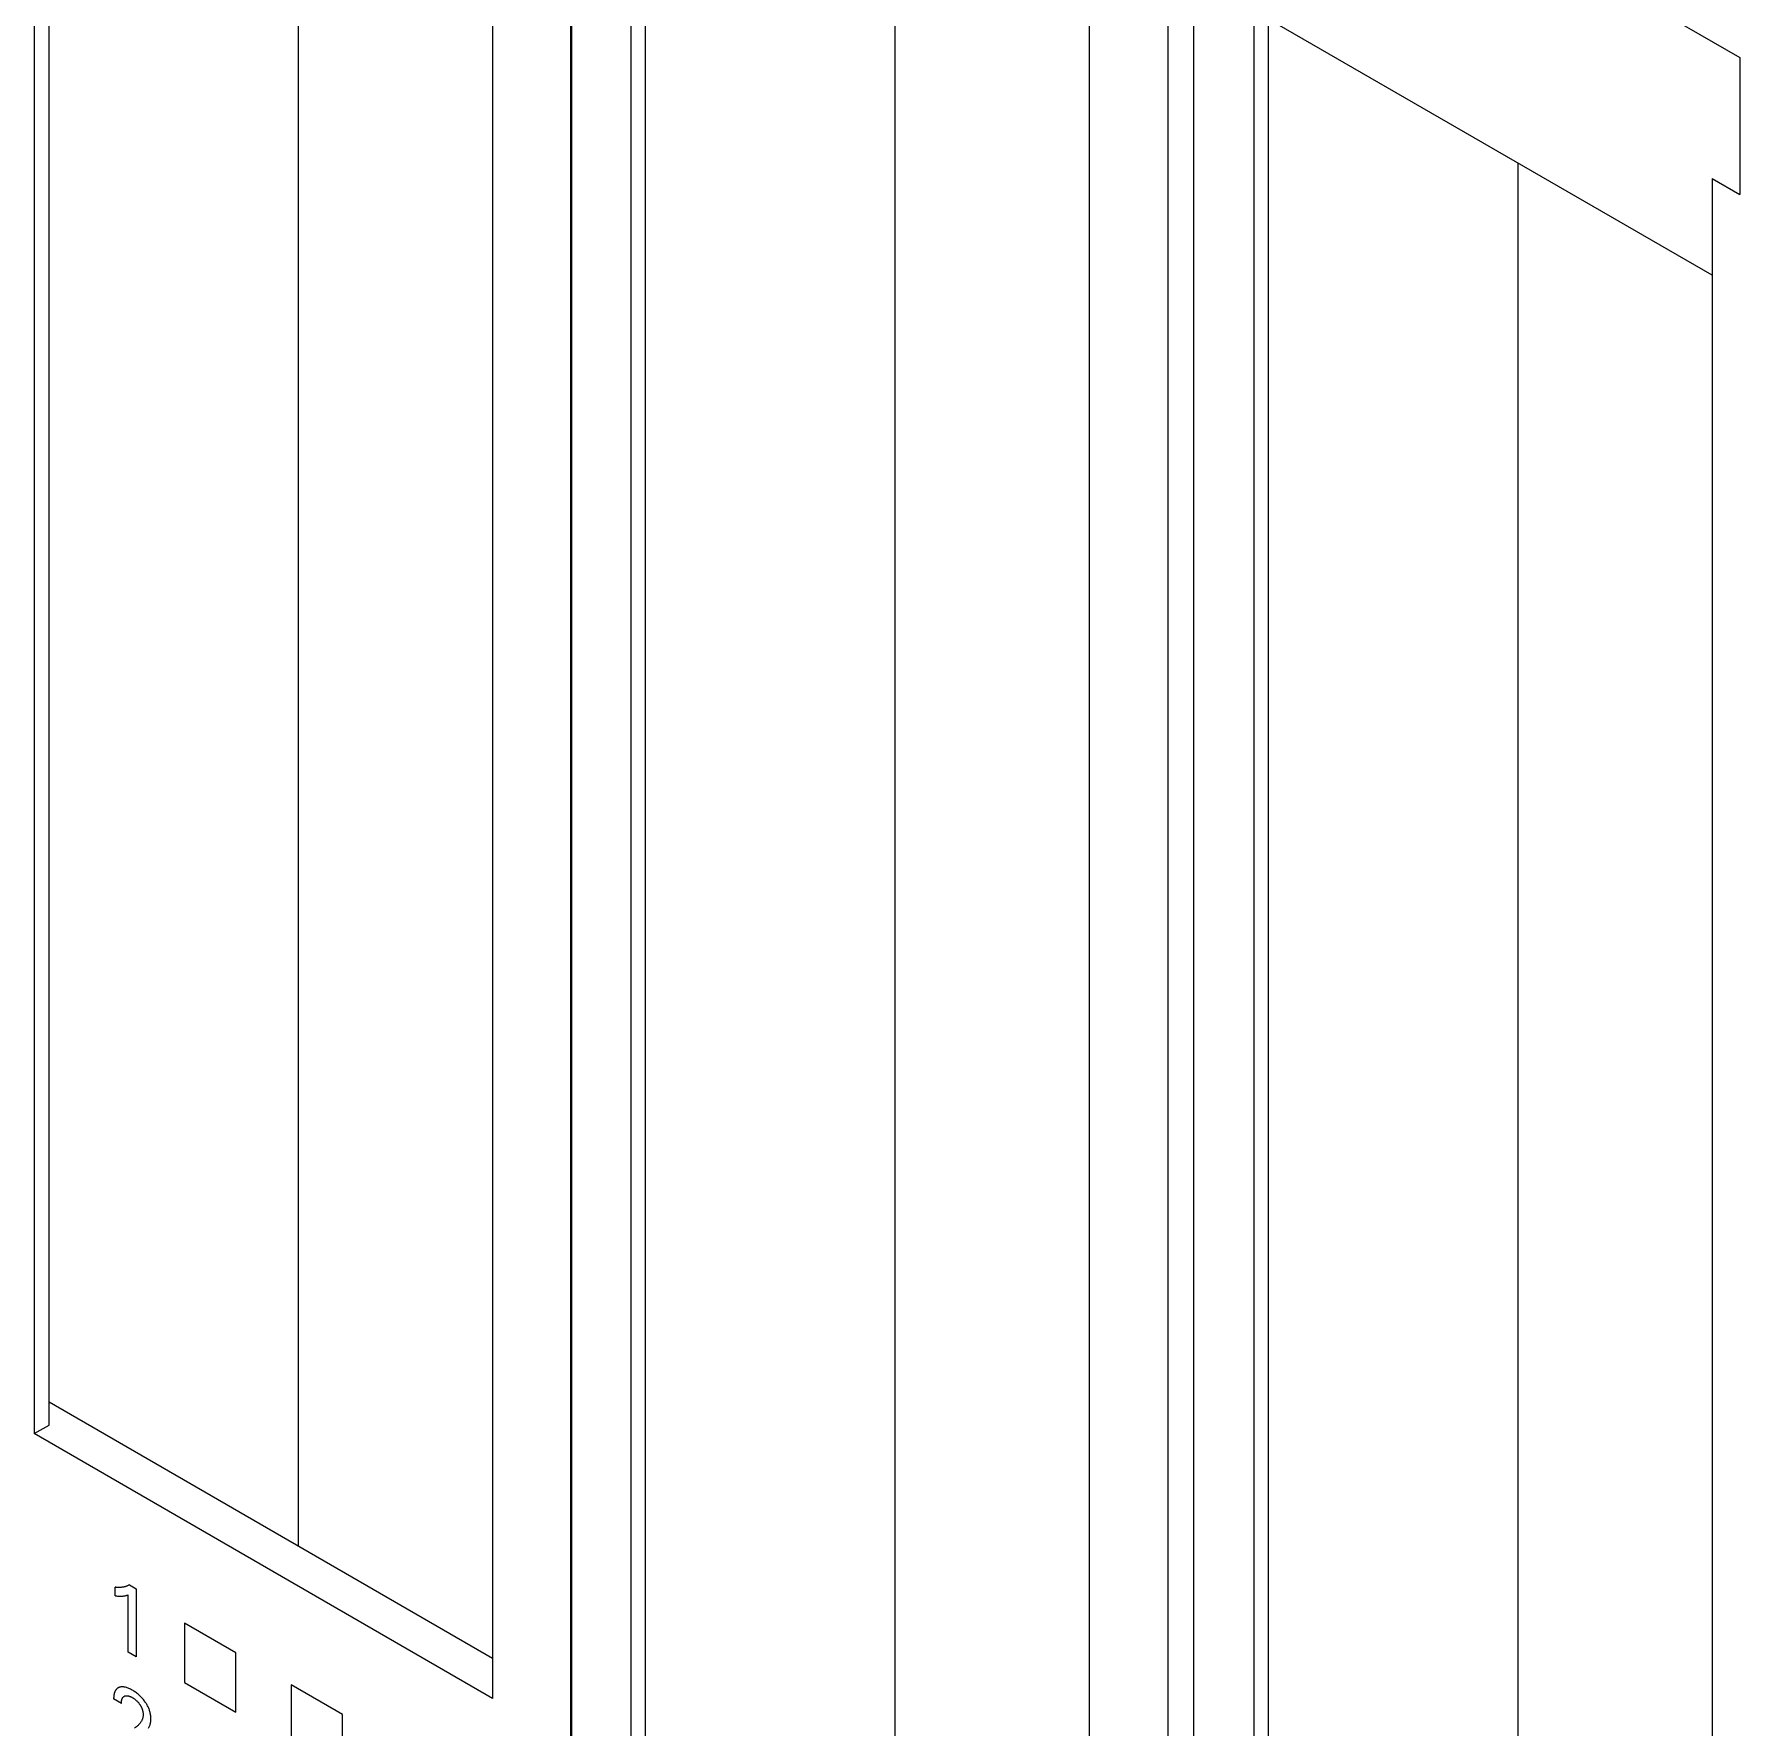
# Model space of a CAD drawing. Header units: inches. Extents: x 67578 to 72421, y -34894 to -31675.
# Drawn here: x 69698.29 to 69746.83, y -33382.01 to -33333.8 of the extents above; entities that cross this region are included whole.
import ezdxf

# ---------------------------------------------------------------- set-up
doc = ezdxf.new("R2010")
doc.units = ezdxf.units.IN
doc.header["$MEASUREMENT"] = 0

# ---------------------------------------------------------------- blocks, each defined once
blk = doc.blocks.new('ET200S')
at = {"lineweight": 0}
for p, q in [((76.1, 30.994), (76.1, -34.49)), ((76.122, -34.556), (76.122, 30.927)), ((86.794, -40.491), (86.794, 24.993)), ((87.243, 24.924), (87.243, -40.56)), ((66.506, 22.844), (66.506, -16.348)), ((66.772, -16.195), (66.772, 22.753)), ((71.231, 18.387), (71.231, -18.356)), ((74.708, 18.108), (74.708, -21.084)), ((77.177, 16.909), (77.177, -22.283)), ((77.444, -22.129), (77.444, 16.818)), ((87.826, 13.574), (97.018, 8.267)), ((81.903, 12.452), (81.903, -24.291)), ((85.38, 12.173), (85.38, -27.019)), ((88.321, 10.839), (88.321, -28.353)), ((88.587, -28.199), (88.587, 10.748)), ((96.523, 4.374), (88.587, 8.956)), ((97.018, 8.267), (97.018, 5.818)), ((93.046, 6.382), (93.046, -30.361)), ((96.523, 6.103), (96.523, -33.089)), ((96.523, 6.103), (97.018, 5.818)), ((66.772, -15.781), (74.708, -20.363)), ((66.506, -16.348), (66.772, -16.195)), ((74.708, -21.084), (66.506, -16.348)), ((67.955, -19.248), (67.955, -19.095)), ((67.965, -19.096), (67.955, -19.095)), ((67.974, -19.097), (67.965, -19.096)), ((67.983, -19.098), (67.974, -19.097)), ((67.993, -19.099), (67.983, -19.098)), ((68.002, -19.099), (67.993, -19.099)), ((68.011, -19.099), (68.002, -19.099)), ((68.02, -19.099), (68.011, -19.099)), ((68.029, -19.099), (68.02, -19.099)), ((68.038, -19.099), (68.029, -19.099)), ((68.047, -19.099), (68.038, -19.099)), ((68.056, -19.098), (68.047, -19.099)), ((68.065, -19.097), (68.056, -19.098)), ((68.073, -19.096), (68.065, -19.097)), ((68.082, -19.095), (68.073, -19.096)), ((68.09, -19.094), (68.082, -19.095)), ((68.099, -19.092), (68.09, -19.094)), ((68.107, -19.091), (68.099, -19.092)), ((68.115, -19.089), (68.107, -19.091)), ((68.124, -19.087), (68.115, -19.089)), ((68.132, -19.085), (68.124, -19.087)), ((68.14, -19.082), (68.132, -19.085)), ((68.148, -19.08), (68.14, -19.082)), ((68.156, -19.077), (68.148, -19.08)), ((68.164, -19.074), (68.156, -19.077)), ((68.172, -19.071), (68.164, -19.074)), ((68.179, -19.068), (68.172, -19.071)), ((68.187, -19.065), (68.179, -19.068)), ((68.195, -19.061), (68.187, -19.065)), ((68.202, -19.057), (68.195, -19.061)), ((68.209, -19.053), (68.202, -19.057)), ((68.209, -19.053), (68.33, -19.123)), ((68.33, -19.123), (68.33, -20.341)), ((67.955, -19.248), (67.968, -19.249)), ((67.968, -19.249), (67.982, -19.251)), ((67.982, -19.251), (67.995, -19.252)), ((67.995, -19.252), (68.008, -19.253)), ((68.008, -19.253), (68.02, -19.254)), ((68.02, -19.254), (68.03, -19.254)), ((68.03, -19.254), (68.039, -19.255)), ((68.039, -19.255), (68.049, -19.255)), ((68.049, -19.255), (68.058, -19.255)), ((68.058, -19.255), (68.067, -19.255)), ((68.067, -19.255), (68.077, -19.254)), ((68.077, -19.254), (68.085, -19.254)), ((68.085, -19.254), (68.093, -19.253)), ((68.093, -19.253), (68.1, -19.252)), ((68.1, -19.252), (68.108, -19.251)), ((68.108, -19.251), (68.116, -19.25)), ((68.116, -19.25), (68.124, -19.249)), ((68.124, -19.249), (68.13, -19.247)), ((68.13, -19.247), (68.137, -19.246)), ((68.137, -19.246), (68.144, -19.244)), ((68.144, -19.244), (68.151, -19.242)), ((68.151, -19.242), (68.158, -19.24)), ((68.158, -19.24), (68.165, -19.238)), ((68.165, -19.238), (68.176, -19.234)), ((68.176, -19.234), (68.188, -19.23)), ((68.188, -20.259), (68.188, -19.23)), ((70.112, -20.267), (69.193, -19.737)), ((69.193, -19.737), (69.193, -20.798)), ((68.33, -20.341), (68.188, -20.259)), ((70.112, -21.329), (70.112, -20.267)), ((67.93, -21.052), (67.929, -21.059)), ((67.931, -21.039), (67.93, -21.046)), ((67.93, -21.046), (67.93, -21.052)), ((67.932, -21.033), (67.931, -21.039)), ((67.933, -21.026), (67.932, -21.033)), ((67.934, -21.02), (67.933, -21.026)), ((67.935, -21.014), (67.934, -21.02)), ((67.936, -21.008), (67.935, -21.014)), ((67.937, -21.002), (67.936, -21.008)), ((67.939, -20.996), (67.937, -21.002)), ((67.94, -20.991), (67.939, -20.996)), ((67.942, -20.986), (67.94, -20.991)), ((67.944, -20.98), (67.942, -20.986)), ((67.945, -20.975), (67.944, -20.98)), ((67.947, -20.971), (67.945, -20.975)), ((67.949, -20.966), (67.947, -20.971)), ((67.951, -20.961), (67.949, -20.966)), ((67.953, -20.956), (67.951, -20.961)), ((67.955, -20.952), (67.953, -20.956)), ((67.958, -20.948), (67.955, -20.952)), ((67.96, -20.943), (67.958, -20.948)), ((67.963, -20.939), (67.96, -20.943)), ((67.965, -20.935), (67.963, -20.939)), ((67.968, -20.931), (67.965, -20.935)), ((67.971, -20.928), (67.968, -20.931)), ((67.974, -20.924), (67.971, -20.928)), ((67.977, -20.921), (67.974, -20.924)), ((67.98, -20.918), (67.977, -20.921)), ((67.983, -20.915), (67.98, -20.918)), ((67.986, -20.912), (67.983, -20.915)), ((67.989, -20.909), (67.986, -20.912)), ((67.992, -20.907), (67.989, -20.909)), ((67.995, -20.904), (67.992, -20.907)), ((67.999, -20.902), (67.995, -20.904)), ((68.002, -20.899), (67.999, -20.902)), ((68.006, -20.897), (68.002, -20.899)), ((68.009, -20.895), (68.006, -20.897)), ((68.013, -20.893), (68.009, -20.895)), ((68.017, -20.891), (68.013, -20.893)), ((68.021, -20.89), (68.017, -20.891)), ((68.024, -20.888), (68.021, -20.89)), ((68.035, -20.884), (68.024, -20.888)), ((68.045, -20.881), (68.035, -20.884)), ((68.056, -20.879), (68.045, -20.881)), ((68.068, -20.878), (68.056, -20.879)), ((68.079, -20.877), (68.068, -20.878)), ((68.091, -20.877), (68.079, -20.877)), ((68.104, -20.878), (68.091, -20.877)), ((68.116, -20.88), (68.104, -20.878)), ((68.105, -21.054), (68.108, -21.051)), ((68.108, -21.051), (68.112, -21.049)), ((68.112, -21.049), (68.116, -21.047)), ((68.13, -20.882), (68.116, -20.88)), ((68.116, -21.047), (68.12, -21.044)), ((68.12, -21.044), (68.124, -21.042)), ((68.124, -21.042), (68.129, -21.04)), ((68.129, -21.04), (68.133, -21.039)), ((68.143, -20.885), (68.13, -20.882)), ((68.133, -21.039), (68.138, -21.038)), ((68.138, -21.038), (68.143, -21.036)), ((68.156, -20.889), (68.143, -20.885)), ((68.143, -21.036), (68.149, -21.036)), ((68.149, -21.036), (68.154, -21.035)), ((68.154, -21.035), (68.159, -21.035)), ((68.17, -20.893), (68.156, -20.889)), ((68.159, -21.035), (68.165, -21.035)), ((68.165, -21.035), (68.171, -21.035)), ((68.185, -20.899), (68.17, -20.893)), ((68.171, -21.035), (68.176, -21.036)), ((68.176, -21.036), (68.182, -21.037)), ((68.182, -21.037), (68.188, -21.038)), ((68.2, -20.905), (68.185, -20.899)), ((68.188, -21.038), (68.194, -21.039)), ((68.194, -21.039), (68.2, -21.041)), ((68.215, -20.912), (68.2, -20.905)), ((68.2, -21.041), (68.206, -21.043)), ((68.206, -21.043), (68.213, -21.045)), ((68.213, -21.045), (68.22, -21.048)), ((68.231, -20.919), (68.215, -20.912)), ((68.22, -21.048), (68.227, -21.051)), ((68.227, -21.051), (68.234, -21.054)), ((68.246, -20.928), (68.231, -20.919)), ((68.261, -20.936), (68.246, -20.928)), ((68.276, -20.945), (68.261, -20.936)), ((68.291, -20.954), (68.276, -20.945)), ((68.306, -20.964), (68.291, -20.954)), ((68.321, -20.974), (68.306, -20.964)), ((68.336, -20.985), (68.321, -20.974)), ((68.351, -20.996), (68.336, -20.985)), ((68.364, -21.007), (68.351, -20.996)), ((68.377, -21.018), (68.364, -21.007)), ((68.39, -21.03), (68.377, -21.018)), ((68.403, -21.042), (68.39, -21.03)), ((68.415, -21.054), (68.403, -21.042)), ((69.193, -20.798), (70.112, -21.329)), ((72.021, -21.37), (71.102, -20.839)), ((71.102, -20.839), (71.102, -21.9)), ((67.929, -21.066), (67.928, -21.072)), ((67.928, -21.072), (67.928, -21.079)), ((67.928, -21.079), (67.928, -21.086)), ((67.928, -21.086), (67.928, -21.093)), ((68.066, -21.172), (67.928, -21.093)), ((67.929, -21.059), (67.929, -21.066)), ((68.066, -21.149), (68.067, -21.142)), ((68.066, -21.157), (68.066, -21.149)), ((68.066, -21.164), (68.066, -21.157)), ((68.066, -21.172), (68.066, -21.164)), ((68.067, -21.142), (68.068, -21.134)), ((68.068, -21.134), (68.069, -21.127)), ((68.069, -21.127), (68.07, -21.12)), ((68.07, -21.12), (68.072, -21.113)), ((68.072, -21.113), (68.073, -21.108)), ((68.073, -21.108), (68.075, -21.103)), ((68.075, -21.103), (68.076, -21.098)), ((68.076, -21.098), (68.078, -21.093)), ((68.078, -21.093), (68.08, -21.088)), ((68.08, -21.088), (68.082, -21.083)), ((68.082, -21.083), (68.085, -21.079)), ((68.085, -21.079), (68.087, -21.075)), ((68.087, -21.075), (68.09, -21.071)), ((68.09, -21.071), (68.092, -21.067)), ((68.092, -21.067), (68.095, -21.063)), ((68.095, -21.063), (68.098, -21.06)), ((68.098, -21.06), (68.102, -21.057)), ((68.102, -21.057), (68.105, -21.054)), ((68.234, -21.054), (68.241, -21.057)), ((68.241, -21.057), (68.247, -21.06)), ((68.247, -21.06), (68.254, -21.064)), ((68.254, -21.064), (68.261, -21.068)), ((68.261, -21.068), (68.269, -21.073)), ((68.269, -21.073), (68.277, -21.077)), ((68.277, -21.077), (68.284, -21.082)), ((68.284, -21.082), (68.292, -21.087)), ((68.292, -21.087), (68.3, -21.093)), ((68.3, -21.093), (68.307, -21.099)), ((68.307, -21.099), (68.315, -21.104)), ((68.315, -21.104), (68.321, -21.109)), ((68.321, -21.109), (68.327, -21.114)), ((68.327, -21.114), (68.332, -21.119)), ((68.332, -21.119), (68.338, -21.125)), ((68.338, -21.125), (68.344, -21.13)), ((68.344, -21.13), (68.35, -21.136)), ((68.35, -21.136), (68.355, -21.142)), ((68.355, -21.142), (68.361, -21.148)), ((68.361, -21.148), (68.366, -21.153)), ((68.366, -21.153), (68.371, -21.159)), ((68.371, -21.159), (68.376, -21.165)), ((68.376, -21.165), (68.381, -21.171)), ((68.381, -21.171), (68.386, -21.178)), ((68.386, -21.178), (68.39, -21.184)), ((68.39, -21.184), (68.395, -21.191)), ((68.395, -21.191), (68.4, -21.197)), ((68.4, -21.197), (68.404, -21.204)), ((68.404, -21.204), (68.408, -21.21)), ((68.408, -21.21), (68.411, -21.216)), ((68.411, -21.216), (68.415, -21.223)), ((68.428, -21.067), (68.415, -21.054)), ((68.415, -21.223), (68.419, -21.229)), ((68.419, -21.229), (68.422, -21.236)), ((68.422, -21.236), (68.425, -21.243)), ((68.425, -21.243), (68.428, -21.249)), ((68.439, -21.08), (68.428, -21.067)), ((68.428, -21.249), (68.431, -21.256)), ((68.431, -21.256), (68.434, -21.263)), ((68.434, -21.263), (68.437, -21.269)), ((68.437, -21.269), (68.439, -21.276)), ((68.451, -21.093), (68.439, -21.08)), ((68.439, -21.276), (68.441, -21.283)), ((68.441, -21.283), (68.444, -21.29)), ((68.444, -21.29), (68.445, -21.297)), ((68.445, -21.297), (68.447, -21.304)), ((68.447, -21.304), (68.449, -21.31)), ((68.449, -21.31), (68.45, -21.317)), ((68.45, -21.317), (68.452, -21.324)), ((68.462, -21.106), (68.451, -21.093)), ((68.452, -21.324), (68.453, -21.332)), ((68.453, -21.332), (68.454, -21.339)), ((68.454, -21.339), (68.455, -21.346)), ((68.455, -21.346), (68.456, -21.353)), ((68.456, -21.353), (68.456, -21.36)), ((68.473, -21.12), (68.462, -21.106)), ((68.483, -21.134), (68.473, -21.12)), ((68.494, -21.148), (68.483, -21.134)), ((68.503, -21.162), (68.494, -21.148)), ((68.511, -21.175), (68.503, -21.162)), ((68.52, -21.189), (68.511, -21.175)), ((68.528, -21.203), (68.52, -21.189)), ((68.535, -21.218), (68.528, -21.203)), ((68.543, -21.232), (68.535, -21.218)), ((68.549, -21.247), (68.543, -21.232)), ((68.556, -21.261), (68.549, -21.247)), ((68.561, -21.276), (68.556, -21.261)), ((68.567, -21.29), (68.561, -21.276)), ((68.571, -21.305), (68.567, -21.29)), ((68.576, -21.319), (68.571, -21.305)), ((68.58, -21.334), (68.576, -21.319)), ((68.583, -21.348), (68.58, -21.334)), ((68.586, -21.364), (68.583, -21.348)), ((68.319, -21.605), (68.301, -21.619)), ((68.337, -21.59), (68.319, -21.605)), ((68.354, -21.575), (68.337, -21.59)), ((68.364, -21.566), (68.354, -21.575)), ((68.373, -21.557), (68.364, -21.566)), ((68.382, -21.547), (68.373, -21.557)), ((68.391, -21.537), (68.382, -21.547)), ((68.4, -21.527), (68.391, -21.537)), ((68.409, -21.516), (68.4, -21.527)), ((68.416, -21.504), (68.409, -21.516)), ((68.424, -21.492), (68.416, -21.504)), ((68.431, -21.479), (68.424, -21.492)), ((68.435, -21.471), (68.431, -21.479)), ((68.439, -21.462), (68.435, -21.471)), ((68.443, -21.453), (68.439, -21.462)), ((68.446, -21.444), (68.443, -21.453)), ((68.449, -21.434), (68.446, -21.444)), ((68.451, -21.424), (68.449, -21.434)), ((68.453, -21.414), (68.451, -21.424)), ((68.455, -21.403), (68.453, -21.414)), ((68.456, -21.392), (68.455, -21.403)), ((68.456, -21.36), (68.457, -21.367)), ((68.457, -21.381), (68.456, -21.392)), ((68.457, -21.367), (68.457, -21.374)), ((68.457, -21.374), (68.457, -21.381)), ((68.554, -21.619), (68.559, -21.607)), ((68.559, -21.607), (68.565, -21.595)), ((68.565, -21.595), (68.57, -21.583)), ((68.57, -21.583), (68.575, -21.57)), ((68.575, -21.57), (68.579, -21.556)), ((68.579, -21.556), (68.583, -21.543)), ((68.583, -21.543), (68.586, -21.529)), ((68.589, -21.379), (68.586, -21.364)), ((68.586, -21.529), (68.589, -21.514)), ((68.591, -21.394), (68.589, -21.379)), ((68.589, -21.514), (68.591, -21.5)), ((68.593, -21.409), (68.591, -21.394)), ((68.591, -21.5), (68.593, -21.485)), ((68.594, -21.424), (68.593, -21.409)), ((68.593, -21.485), (68.594, -21.469)), ((68.594, -21.439), (68.594, -21.424)), ((68.594, -21.453), (68.594, -21.439)), ((68.594, -21.469), (68.594, -21.453)), ((72.021, -22.431), (72.021, -21.37))]:
    blk.add_line(p, q, dxfattribs=at)

msp = doc.modelspace()

# ---------------------------------------------------------------- block references
at = {"xscale": 1.59100124616462, "yscale": 1.59100124616462, "zscale": 1.59100124616462}
msp.add_blockref('ET200S', (69592.479, -33347.624), dxfattribs=at)

doc.saveas('drawing.dxf')
